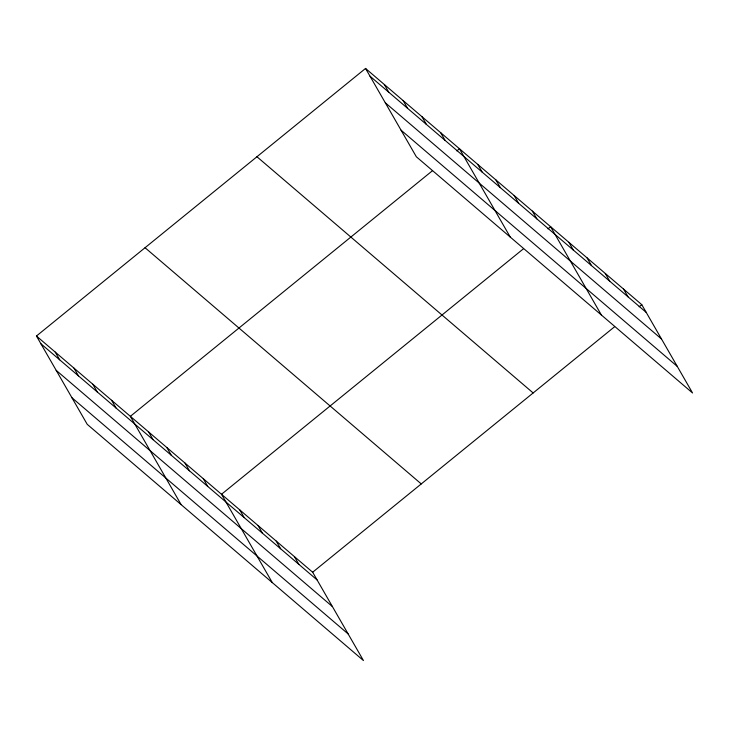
<?xml version="1.0" encoding="UTF-8"?>
<svg xmlns="http://www.w3.org/2000/svg" width="729" height="729" viewBox="0 0 729 729"><rect width="100%" height="100%" fill="white"/><g stroke="black" fill="none" stroke-linecap="round" stroke-linejoin="round"><path stroke-width="1.09" d="M36.45 336.023L312.659 572.229L363.452 660.556L87.234 424.342L36.45 336.023L365.548 68.444L641.766 304.658L692.55 392.977L416.341 156.771L365.548 68.444M432.315 170.832L130.363 416.332L181.147 504.659M456.837 150.894L459.461 148.752L510.254 237.08M523.458 248.78L221.507 494.28L272.3 582.608M547.989 228.842L550.614 226.71L601.398 315.028M312.659 572.229L614.611 326.729M639.133 306.791L641.766 304.658M369.995 76.171L646.204 312.386M385.286 102.771L661.504 338.985M401.05 130.172L677.259 366.386M256.945 156.744L533.154 392.958M145.053 247.723L421.262 483.928M40.897 343.751L317.106 579.965M56.188 370.35L332.397 606.555M71.943 397.752L348.152 633.957M623.532 289.067L627.979 296.794M605.298 273.475L609.745 281.212M587.073 257.884L591.52 265.62M568.839 242.292L573.286 250.029M532.38 211.118L536.826 218.846M514.155 195.527L518.601 203.254M495.92 179.935L500.367 187.672M477.695 164.344L482.142 172.08M440.68 132.696L445.127 140.424M421.9 116.631L426.347 124.358M403.119 100.566L407.566 108.302M384.338 84.509L388.776 92.237M294.434 556.646L298.872 564.374M276.2 541.055L280.647 548.782M257.975 525.463L262.413 533.191M239.741 509.872L244.188 517.608M203.282 478.689L207.729 486.425M185.048 463.106L189.494 470.834M166.823 447.515L171.269 455.242M148.588 431.923L153.035 439.651M111.583 400.267L116.029 408.003M92.793 384.21L97.239 391.938M74.012 368.145L78.459 375.872M55.231 352.08L59.678 359.816"/></g></svg>
